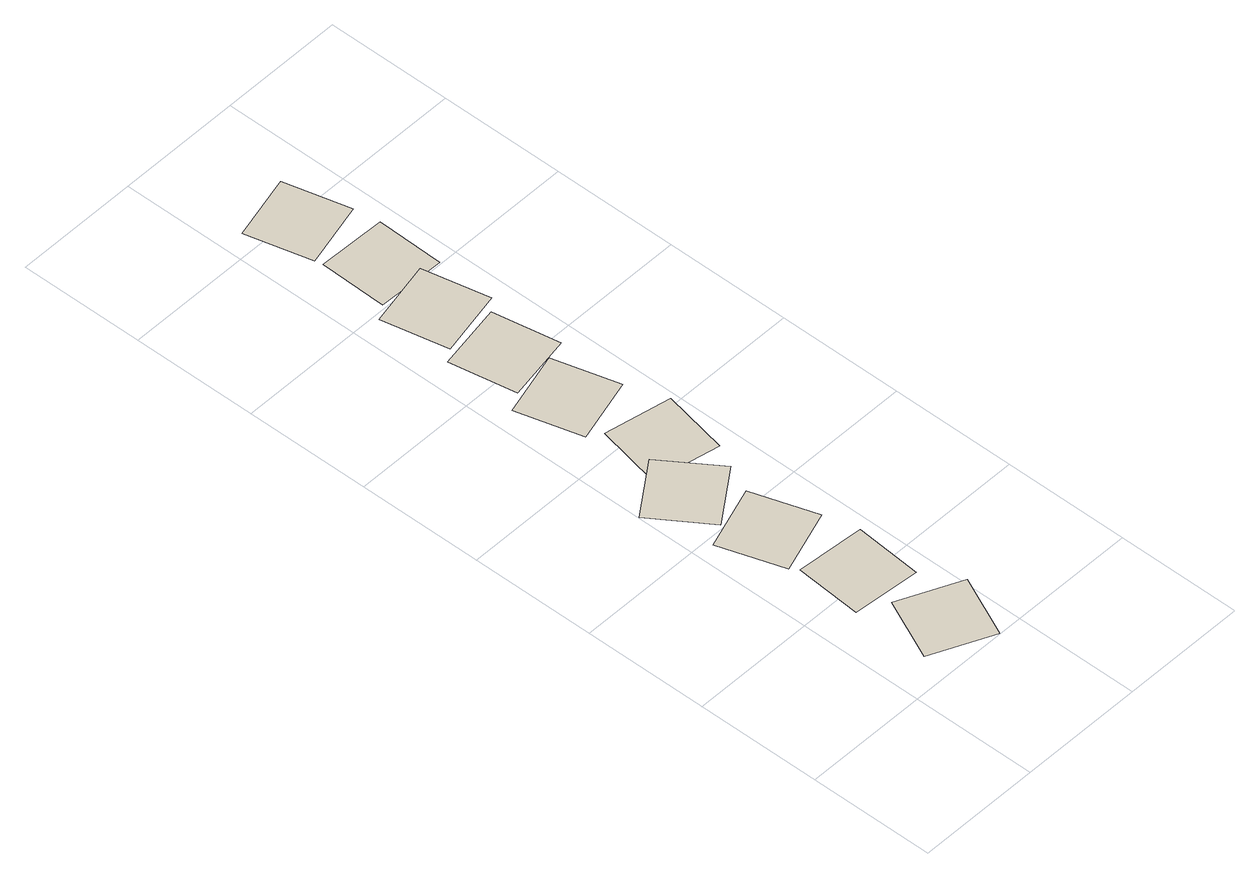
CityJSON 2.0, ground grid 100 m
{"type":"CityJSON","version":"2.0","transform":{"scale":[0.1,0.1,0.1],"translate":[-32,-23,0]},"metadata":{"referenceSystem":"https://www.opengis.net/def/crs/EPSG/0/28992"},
"CityObjects":{
"building1":{"type":"Building","attributes":{"roofType":"Flat","yearOfConstruction":2003,"function":"Residential","storeysAboveGround":5},"geometry":[{"type":"MultiSurface","lod":"0","boundaries":[[[0,1,2,3]]]}]},
"building2":{"type":"Building","attributes":{"roofType":"Flat","yearOfConstruction":1959,"function":"Industrial","storeysAboveGround":2},"geometry":[{"type":"MultiSurface","lod":"0","boundaries":[[[4,5,6,7]]]}]},
"building3":{"type":"Building","attributes":{"roofType":"Flat","yearOfConstruction":1964,"function":"Residential","storeysAboveGround":4},"geometry":[{"type":"MultiSurface","lod":"0","boundaries":[[[8,9,10,11]]]}]},
"building4":{"type":"Building","attributes":{"roofType":"Flat","yearOfConstruction":1999,"function":"Residential","storeysAboveGround":4},"geometry":[{"type":"MultiSurface","lod":"0","boundaries":[[[12,13,14,15]]]}]},
"building5":{"type":"Building","attributes":{"roofType":"Flat","yearOfConstruction":1962,"function":"Industrial","storeysAboveGround":4},"geometry":[{"type":"MultiSurface","lod":"0","boundaries":[[[16,17,18,19]]]}]},
"building6":{"type":"Building","attributes":{"roofType":"Flat","yearOfConstruction":1945,"function":"Residential","storeysAboveGround":1},"geometry":[{"type":"MultiSurface","lod":"0","boundaries":[[[20,21,22,23]]]}]},
"building7":{"type":"Building","attributes":{"roofType":"Flat","yearOfConstruction":1990,"function":"Residential","storeysAboveGround":3},"geometry":[{"type":"MultiSurface","lod":"0","boundaries":[[[24,25,26,27]]]}]},
"building8":{"type":"Building","attributes":{"roofType":"Flat","yearOfConstruction":1954,"function":"Industrial","storeysAboveGround":2},"geometry":[{"type":"MultiSurface","lod":"0","boundaries":[[[28,29,30,31]]]}]},
"building9":{"type":"Building","attributes":{"roofType":"Flat","yearOfConstruction":1958,"function":"Industrial","storeysAboveGround":1},"geometry":[{"type":"MultiSurface","lod":"0","boundaries":[[[32,33,34,35]]]}]},
"building10":{"type":"Building","attributes":{"roofType":"Flat","yearOfConstruction":1973,"function":"Residential","storeysAboveGround":1},"geometry":[{"type":"MultiSurface","lod":"0","boundaries":[[[36,37,38,39]]]}]}
},
"vertices":[
[811,4,0],[1036,495,0],[546,721,0],[320,230,0],
[858,786,0],[903,1324,0],[364,1368,0],[320,830,0],
[832,1602,0],[661,2114,0],[148,1942,0],[320,1430,0],
[761,2342,0],[449,2783,0],[8,2471,0],[320,2030,0],
[849,2523,0],[956,3053,0],[427,3159,0],[320,2630,0],
[840,3374,0],[697,3894,0],[176,3750,0],[320,3230,0],
[851,3929,0],[752,4460,0],[221,4361,0],[320,3830,0],
[848,4543,0],[735,5071,0],[207,4958,0],[320,4430,0],
[860,5015,0],[875,5555,0],[335,5570,0],[320,5030,0],
[843,5763,0],[711,6286,0],[187,6153,0],[320,5630,0]
]}
